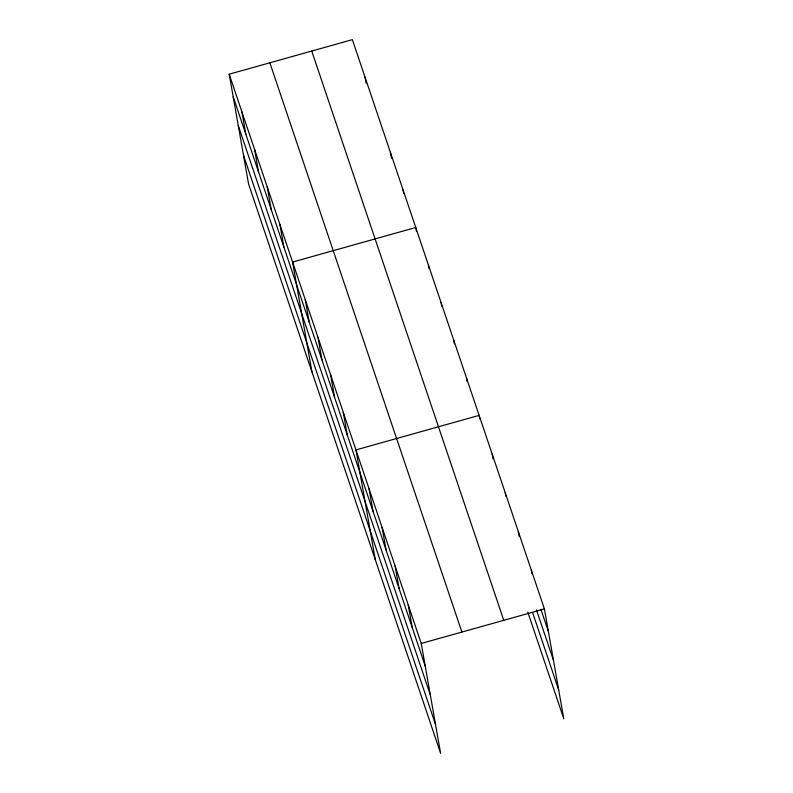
<?xml version="1.0" encoding="UTF-8"?>
<svg xmlns="http://www.w3.org/2000/svg" width="793" height="793" viewBox="0 0 793 793"><rect width="100%" height="100%" fill="white"/><g stroke="black" fill="none" stroke-linecap="round" stroke-linejoin="round"><path stroke-width="1.19" d="M229.207 74.195L421.242 643.46L440.621 753.35L248.586 184.075L229.207 74.195L352.379 39.65L544.414 608.925L563.793 718.805L527.781 612.057M421.242 643.46L544.414 608.925M540.885 609.262L548.399 631.545M536.465 609.906L553.484 660.341M532.599 612.592L558.708 690.009M311.738 51.049L503.763 620.324M269.858 62.796L461.893 632.071M233.201 96.815L425.236 666.09M238.277 125.611L430.312 694.886M243.51 155.279L435.545 724.554M531.36 570.217L531.984 573.785M518.295 531.498L519.137 536.266M505.24 492.79L505.865 496.368M492.185 454.082L493.018 458.84M479.755 418.942L479.121 415.373L355.948 449.909L375.327 559.799M466.453 377.795L467.077 381.374M453.774 340.227L454.409 343.795M441.096 302.658L441.731 306.227M428.428 265.08L429.053 268.658M416.384 231.08L415.75 227.512L292.577 262.057L311.956 371.937M403.082 189.933L403.706 193.512M390.404 152.365L391.455 158.322M365.058 77.218L366.108 83.176M408.187 604.752L412.172 627.382M395.122 566.043L399.117 588.674M382.067 527.335L386.062 549.955M369.013 488.627L372.997 511.247M343.28 412.34L347.265 434.97M330.602 374.772L334.596 397.392M317.934 337.194L321.918 359.824M305.255 299.625L309.25 322.255M279.909 224.478L283.894 247.109M267.231 186.91L271.226 209.53M254.563 149.332L258.548 171.962M241.885 111.763L245.88 134.394"/></g></svg>
